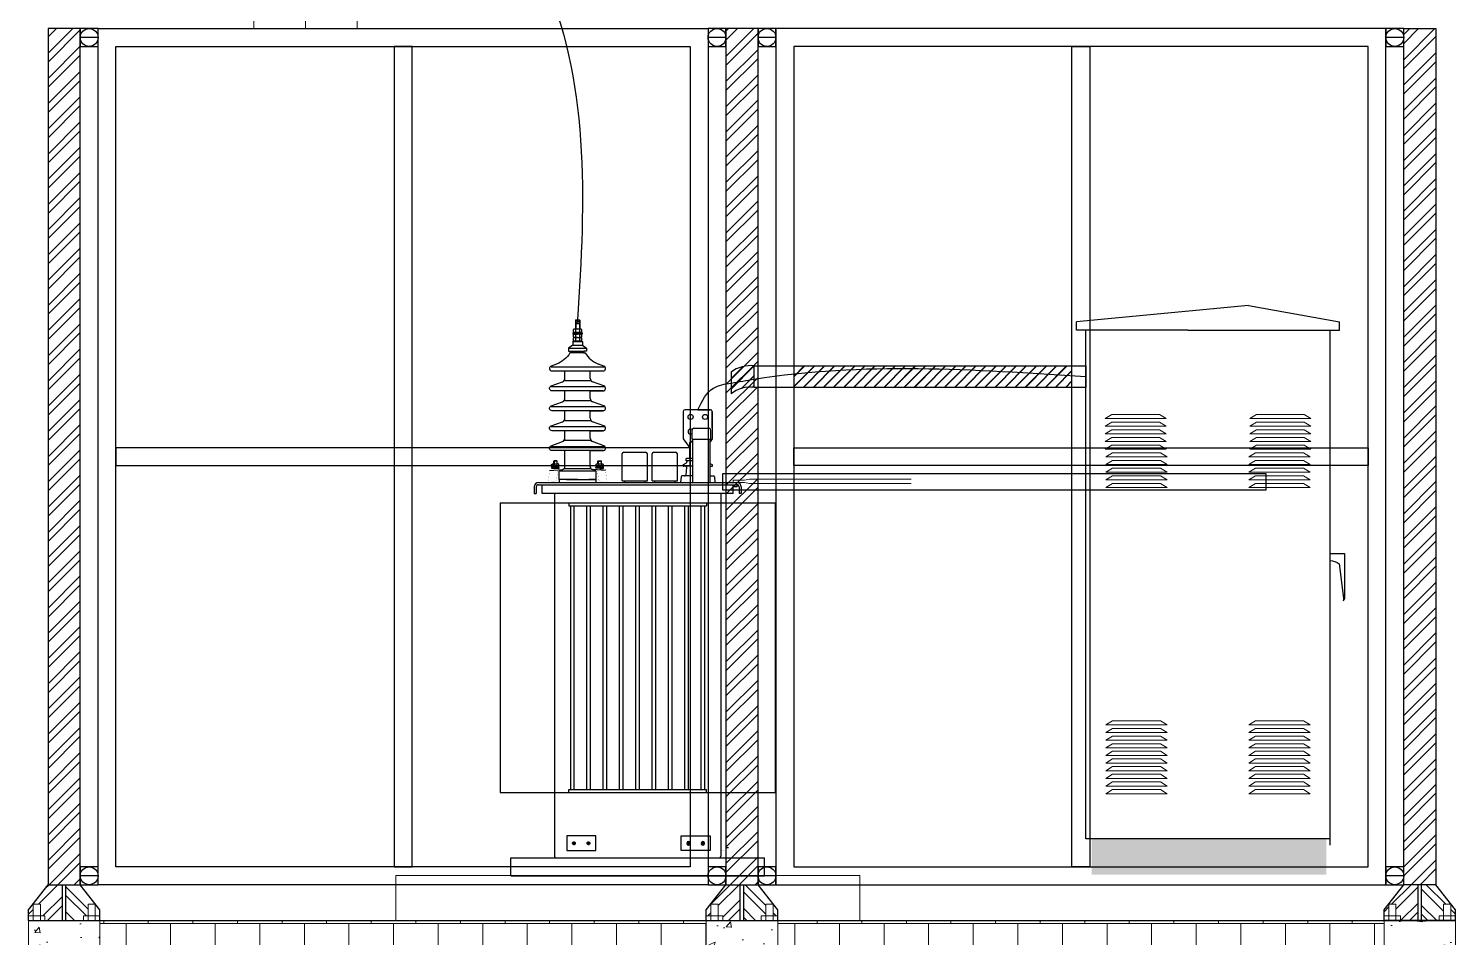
# Model space of a CAD drawing. Header units: millimetres. Extents: x 330554 to 656471, y 11007 to 130943.
# Drawn here: x 391188 to 395188, y 93253 to 95801 of the extents above; entities that cross this region are included whole.
import ezdxf

# ---------------------------------------------------------------- set-up
doc = ezdxf.new("R2010")
doc.units = ezdxf.units.MM
doc.header["$LTSCALE"] = 6
doc.linetypes.add('CENTER', pattern=[50.8, 31.75, -6.35, 6.35, -6.35])
doc.linetypes.add('DASHED', pattern=[19.05, 12.7, -6.35])
for name, color, linetype, lineweight in [('Co ban', 3, 'Continuous', 13), ('Duong day', 5, 'Continuous', 30), ('Hatch', 250, 'Continuous', 13), ('Net 0.15', 140, 'Continuous', 15), ('Net 0.25', 1, 'Continuous', 25), ('Net dam', 1, 'Continuous', 18), ('Truc', 6, 'Continuous', 9)]:
    doc.layers.add(name, color=color, linetype=linetype, lineweight=lineweight)
doc.layers.add('Thep', color=11, linetype='Continuous')
pattern_1 = [(135, (164828.003, 12763.656), (-35.355339, -35.355339), []), (135, (164803.003, 12763.656), (-35.355339, -35.355339), [])]
pattern_2 = [(45, (164828.003, 12763.656), (-35.355339, 35.355339), []), (45, (164828.003, 12788.656), (-35.355339, 35.355339), [])]

# ---------------------------------------------------------------- blocks, each defined once
blk = doc.blocks.new('bulong')
for points in [[(51, 0), (133, 0), (133, 182), (51, 182)], [(0, 0), (184, 0), (184, 51), (0, 51)]]:
    blk.add_lwpolyline(points, close=True)
blk = doc.blocks.new('A$C13674088')
at = {"color": 160}
for p, q in [((0, 2.671), (0, 0.147)), ((0.815, 2.671), (0, 2.671)), ((0.313, 2.081), (0.067, 0.147))]:
    blk.add_line(p, q, dxfattribs=at)
for centre, radius, start, end in [((0.779, 1.596), 0.669, 86.92957, 134.15452), ((0.159, 0.137), 0.159, 176.33652, 239.23461), ((0.23, 0.085), 0.174, 159.03714, 209.14615)]:
    blk.add_arc(centre, radius, start, end, dxfattribs=at)
blk = doc.blocks.new('MASS')
for p, q in [((15, 20), (25, 20)), ((20, 15), (20, 25)), ((55, 20), (65, 20)), ((60, 15), (60, 25))]:
    blk.add_line(p, q)
blk.add_lwpolyline([(0, 0), (0, 40), (80, 40), (80, 0)], close=True)
for centre in [(20, 20), (60, 20)]:
    blk.add_circle(centre, 3.75)
for centre, start, end in [((20, 20), 19.6908, 304.9592), ((60, 20), 26.9924, 306.3491)]:
    blk.add_arc(centre, 5, start, end)

msp = doc.modelspace()

# ---------------------------------------------------------------- hatches: boundary and pattern name
h = msp.add_hatch()
h.set_pattern_fill('JIS_LC_20A', color=0, style=0)
h.set_pattern_definition([(45, (194289.463, 60311.505), (-14.1421356, 14.1421356), []), (45, (194290.463, 60311.505), (-14.1421356, 14.1421356), [])])
edge = h.paths.add_edge_path()
edge.add_spline(control_points=[(394113.056, 94827.624), (393850.18, 94844.949), (393587.672, 94860.272), (393333.056, 94832.728)], knot_values=[305.33243225, 305.33243225, 305.33243225, 305.33243225, 1083.30745417, 1083.30745417, 1083.30745417, 1083.30745417], degree=3, periodic=0)
edge.add_line((393333.056, 94832.728), (393333.056, 94794.935))
edge.add_line((393333.056, 94794.935), (394113.056, 94794.935))
edge.add_line((394113.056, 94794.935), (394113.056, 94827.624))
edge = h.paths.add_edge_path()
edge.add_spline(control_points=[(393333.056, 94832.728), (393587.672, 94860.272), (393850.18, 94844.949), (394113.056, 94827.624)], knot_values=[305.33243225, 305.33243225, 305.33243225, 305.33243225, 1083.30745417, 1083.30745417, 1083.30745417, 1083.30745417], degree=3, periodic=0)
edge.add_line((394113.056, 94827.624), (394113.056, 94855.196))
edge.add_line((394113.056, 94855.196), (393333.056, 94855.196))
edge.add_line((393333.056, 94855.196), (393333.056, 94832.728))
edge = h.paths.add_edge_path()
edge.add_arc((393211.869, 94767.373), 88.471, 83.064977, 128.079167)
edge.add_line((393157.304, 94837.013), (393157.304, 94806.883))
edge.add_spline(control_points=[(393157.304, 94806.883), (393179.723, 94810.57), (393201.105, 94814.399), (393222.551, 94817.875)], knot_values=[126.08388044, 126.08388044, 126.08388044, 126.08388044, 192.25013826, 192.25013826, 192.25013826, 192.25013826], degree=3, periodic=0)
edge.add_line((393222.551, 94817.875), (393222.551, 94855.196))
edge = h.paths.add_edge_path()
edge.add_spline(control_points=[(393222.551, 94817.875), (393201.105, 94814.399), (393179.723, 94810.57), (393157.304, 94806.883)], knot_values=[126.08388044, 126.08388044, 126.08388044, 126.08388044, 192.25013826, 192.25013826, 192.25013826, 192.25013826], degree=3, periodic=0)
edge.add_line((393157.304, 94806.883), (393157.304, 94776.752))
edge.add_arc((393211.869, 94707.112), 88.471, 83.064977, 128.079167, ccw=False)
edge.add_line((393222.551, 94794.935), (393222.551, 94817.875))
at = {"layer": 'Hatch'}
msp.add_hatch(color=256, dxfattribs=at).paths.add_polyline_path([(394168.319, 93529.743), (394168.319, 93429.26), (394825.805, 93429.26), (394825.805, 93529.743)])
h = msp.add_hatch(dxfattribs=at)
h.set_pattern_fill('AR-CONC', color=256, scale=25, style=0)
h.set_pattern_definition([(50, (184336.2, 19229.14), (179.31505, -15.68803), [18.75, -206.25]), (355, (184336.2, 19229.14), (-34.68783, 188.04803), [15, -165]), (100.4514, (184351.15, 19227.83), (144.62735, 172.35989), [15.93505, -175.28553]), (46.1842, (184336.2, 19279.14), (266.81026, -41.37975), [28.125, -309.375]), (96.6356, (184358.44, 19275.7), (233.66568, 243.52947), [23.90257, -262.92825]), (351.1842, (184336.2, 19279.14), (233.6655, 243.52965), [22.5, -247.5]), (21, (184361.2, 19266.64), (149.22676, -100.65472), [18.75, -206.25]), (326, (184361.2, 19266.64), (60.82883, 181.28751), [15, -165]), (71.4514, (184373.64, 19258.25), (210.05566, 80.63262), [15.93505, -175.28553]), (37.5, (184336.206, 19229.136), (3.039964, 83.223463), [0, -163, 0, -167.5, 0, -165.625]), (7.5, (184336.21, 19229.14), (65.767384, 98.602928), [0, -95.5, 0, -159.25, 0, -63.125]), (327.5, (184280.456, 19229.136), (133.45561, -5.638718), [0, -62.5, 0, -195, 0, -258.75]), (317.5, (184255.46, 19229.14), (145.79654, 25.026246), [0, -81.25, 0, -129.5, 0, -183.75])])
h.paths.add_polyline_path([(395188.056, 93300.344), (394988.056, 93300.344), (394988.056, 93000.344), (395188.056, 93000.344)])
h.paths.add_polyline_path([(393288.056, 93300.344), (393088.056, 93300.344), (393088.056, 93000.344), (393288.056, 93000.344)])
h.paths.add_polyline_path([(391388.056, 93300.344), (391188.056, 93300.344), (391188.056, 93000.344), (391388.056, 93000.344)])
h = msp.add_hatch(dxfattribs=at)
h.set_pattern_fill('BRICK', color=42, scale=250, style=0)
h.set_pattern_definition([(0, (184336.206, 19229.136), (0, 62.5), []), (90, (184336.2, 19229.14), (-125, 8e-15), [62.5, -62.5]), (90, (184398.7, 19229.14), (-125, 8e-15), [-62.5, 62.5])])
h.paths.add_polyline_path([(393088.056, 93000.344), (393088.056, 93300.344), (391388.056, 93300.344), (391388.056, 93000.344)])
h.paths.add_polyline_path([(394988.056, 93000.344), (394988.056, 93300.344), (393288.056, 93300.344), (393288.056, 93000.344)])
at = {"layer": 'Thep'}
h = msp.add_hatch(dxfattribs=at)
h.set_pattern_fill('STEEL', color=256, scale=400, style=0)
h.set_pattern_definition(pattern_2)
h.paths.add_polyline_path([(391333.056, 95800.745), (391243.056, 95800.745), (391243.056, 93400.745), (391333.056, 93400.745), (391333.056, 93450.745)])
h = msp.add_hatch(dxfattribs=at)
h.set_pattern_fill('STEEL', color=256, scale=400, style=0)
h.set_pattern_definition(pattern_2)
h.paths.add_polyline_path([(393233.056, 95800.745), (393143.056, 95800.745), (393143.056, 95750.745), (393143.056, 93400.745), (393233.056, 93400.745), (393233.056, 93450.745)])
h = msp.add_hatch(dxfattribs=at)
h.set_pattern_fill('STEEL', color=256, scale=400, style=0)
h.set_pattern_definition(pattern_2)
h.paths.add_polyline_path([(395133.056, 95800.745), (395043.056, 95800.745), (395043.056, 95750.745), (395043.056, 93400.745), (395133.056, 93400.745)])
h = msp.add_hatch(dxfattribs=at)
h.set_pattern_fill('STEEL', color=256, scale=400, style=0)
h.set_pattern_definition(pattern_2)
h.paths.add_polyline_path([(391283.056, 93400.745), (391243.056, 93400.745), (391188.056, 93330.71), (391188.056, 93313.09), (391200.78, 93313.09), (391200.78, 93345.891), (391221.394, 93345.891), (391221.394, 93313.09), (391234.118, 93313.09), (391234.118, 93300.344), (391283.056, 93300.344)])
h = msp.add_hatch(dxfattribs=at)
h.set_pattern_fill('STEEL', color=256, scale=400, angle=90, style=0)
h.set_pattern_definition(pattern_1)
h.paths.add_polyline_path([(391354.719, 93345.891), (391375.333, 93345.891), (391375.333, 93313.09), (391388.056, 93313.09), (391388.056, 93330.71), (391333.056, 93400.745), (391293.056, 93400.745), (391293.056, 93300.344), (391341.995, 93300.344), (391341.995, 93313.09), (391354.719, 93313.09)])
h = msp.add_hatch(dxfattribs=at)
h.set_pattern_fill('STEEL', color=256, scale=400, style=0)
h.set_pattern_definition(pattern_2)
h.paths.add_polyline_path([(393183.056, 93400.745), (393143.056, 93400.745), (393088.056, 93330.71), (393088.056, 93313.09), (393100.78, 93313.09), (393100.78, 93345.891), (393121.394, 93345.891), (393121.394, 93313.09), (393134.118, 93313.09), (393134.118, 93300.344), (393183.056, 93300.344)])
h = msp.add_hatch(dxfattribs=at)
h.set_pattern_fill('STEEL', color=256, scale=400, angle=90, style=0)
h.set_pattern_definition(pattern_1)
h.paths.add_polyline_path([(393254.719, 93345.891), (393275.333, 93345.891), (393275.333, 93313.09), (393288.056, 93313.09), (393288.056, 93330.71), (393233.056, 93400.745), (393193.056, 93400.745), (393193.056, 93300.344), (393241.995, 93300.344), (393241.995, 93313.09), (393254.719, 93313.09)])
h = msp.add_hatch(dxfattribs=at)
h.set_pattern_fill('STEEL', color=256, scale=400, style=0)
h.set_pattern_definition(pattern_2)
h.paths.add_polyline_path([(395083.056, 93400.745), (395043.056, 93400.745), (394988.056, 93330.71), (394988.056, 93313.09), (395000.78, 93313.09), (395000.78, 93345.891), (395021.394, 93345.891), (395021.394, 93313.09), (395034.118, 93313.09), (395034.118, 93300.344), (395083.056, 93300.344)])
h = msp.add_hatch(dxfattribs=at)
h.set_pattern_fill('STEEL', color=256, scale=400, angle=90, style=0)
h.set_pattern_definition(pattern_1)
h.paths.add_polyline_path([(395154.719, 93345.891), (395175.333, 93345.891), (395175.333, 93313.09), (395188.056, 93313.09), (395188.056, 93330.71), (395133.056, 93400.745), (395093.056, 93400.745), (395093.056, 93300.344), (395141.995, 93300.344), (395141.995, 93313.09), (395154.719, 93313.09)])

# ---------------------------------------------------------------- linework, layer by layer
at = {"color": 150}
for p, q in [((392721.97, 94983.976), (392720.955, 94982.961)), ((392720.955, 94982.961), (392720.955, 94958.595)), ((392720.955, 94973.824), (392733.138, 94973.824)), ((392721.97, 94983.976), (392732.122, 94983.976)), ((392721.97, 94983.976), (392721.97, 94958.595)), ((392732.122, 94983.976), (392733.138, 94982.961)), ((392732.122, 94983.976), (392732.122, 94958.595)), ((392733.138, 94982.961), (392733.138, 94958.595)), ((392727.134, 94922.047), (392713.429, 94922.047)), ((392721.463, 94957.423), (392721.463, 94949.615)), ((392721.551, 94943.209), (392721.551, 94935.402)), ((392721.551, 94933.057), (392721.551, 94925.249)), ((392732.63, 94957.423), (392732.63, 94949.615)), ((392732.718, 94943.209), (392732.718, 94935.402)), ((392732.718, 94933.057), (392732.718, 94925.249)), ((392740.84, 94922.047), (392733.226, 94922.047)), ((392701.754, 94904.788), (392752.515, 94904.788)), ((392743.378, 94891.843), (392705.814, 94891.843)), ((392713.429, 94912.909), (392740.84, 94912.909)), ((392743.378, 94891.843), (392748.454, 94891.843)), ((392653.13, 94852.802), (392803.879, 94852.802)), ((392762.668, 94840.82), (392798.709, 94840.82)), ((392801.139, 94854.605), (392785.96, 94860.13)), ((392689.765, 94814.055), (392764.504, 94814.055)), ((392762.668, 94819.878), (392762.668, 94839.805)), ((392801.139, 94798.767), (392769.348, 94810.338)), ((392653.13, 94796.964), (392803.879, 94796.964)), ((392762.668, 94784.982), (392798.709, 94784.982)), ((392762.668, 94764.04), (392762.668, 94783.967)), ((392653.13, 94741.126), (392803.879, 94741.126)), ((392689.765, 94758.217), (392764.504, 94758.217)), ((392762.668, 94729.144), (392798.709, 94729.144)), ((392762.668, 94708.202), (392762.668, 94728.129)), ((392801.139, 94742.929), (392769.348, 94754.5)), ((393023.583, 94727.12), (393023.583, 94650.977)), ((393099.726, 94732.196), (393028.659, 94732.196)), ((393064.193, 94732.196), (393099.726, 94732.196)), ((393104.802, 94680.419), (393104.802, 94727.12)), ((393104.802, 94727.12), (393104.802, 94650.977)), ((392653.13, 94685.288), (392803.879, 94685.288)), ((392689.765, 94702.379), (392764.504, 94702.379)), ((392801.139, 94687.091), (392769.348, 94698.662)), ((393053.025, 94680.419), (393095.665, 94680.419)), ((392689.765, 94646.541), (392764.504, 94646.541)), ((392762.668, 94673.306), (392798.709, 94673.306)), ((392762.668, 94652.364), (392762.668, 94673.306)), ((392801.139, 94631.253), (392769.348, 94642.824)), ((393023.583, 94650.977), (393041.857, 94625.596)), ((393049.979, 94641.658), (393041.857, 94641.658)), ((393041.857, 94597.17), (393041.857, 94641.658)), ((393047.949, 94649.962), (393047.949, 94675.343)), ((393047.949, 94649.962), (393100.741, 94649.962)), ((393049.979, 94528.134), (393049.979, 94649.962)), ((393104.802, 94650.977), (393098.711, 94642.517)), ((393098.711, 94528.134), (393098.711, 94649.962)), ((393100.741, 94649.962), (393100.741, 94675.343)), ((392653.13, 94629.45), (392803.879, 94629.45)), ((392762.668, 94617.469), (392798.709, 94617.469)), ((392762.668, 94572.221), (392762.668, 94616.453)), ((392851.809, 94532.48), (392851.809, 94608.086)), ((392856.885, 94613.162), (392917.723, 94613.162)), ((392922.8, 94532.48), (392922.8, 94608.086)), ((392935.867, 94532.48), (392935.867, 94608.086)), ((392940.943, 94613.162), (393001.782, 94613.162)), ((393006.858, 94532.48), (393006.858, 94608.086)), ((392648.568, 94562.253), (392684.767, 94564.54)), ((392659.951, 94578.583), (392660.316, 94572.817)), ((392660.129, 94588.033), (392661.144, 94589.048)), ((392670.281, 94588.033), (392660.129, 94588.033)), ((392660.129, 94579.769), (392660.129, 94588.033)), ((392661.144, 94589.048), (392661.144, 94579.833)), ((392669.266, 94589.048), (392661.144, 94589.048)), ((392668.007, 94570.094), (392666.612, 94572.04)), ((392670.396, 94570.245), (392669.002, 94572.191)), ((392669.07, 94579.159), (392669.435, 94573.393)), ((392669.266, 94589.048), (392669.266, 94580.346)), ((392669.266, 94589.048), (392670.281, 94588.033)), ((392670.281, 94580.41), (392670.281, 94588.033)), ((392676.197, 94560.993), (392778.072, 94560.993)), ((392689.923, 94567.277), (392764.346, 94567.277)), ((392805.701, 94562.253), (392769.502, 94564.54)), ((392779.113, 94568.946), (392784.596, 94568.946)), ((392783.872, 94570.245), (392785.267, 94572.191)), ((392785.003, 94589.048), (392783.988, 94588.033)), ((392783.988, 94580.41), (392783.988, 94588.033)), ((392783.988, 94588.033), (392794.14, 94588.033)), ((392785.198, 94579.159), (392784.834, 94573.393)), ((392785.003, 94589.048), (392793.125, 94589.048)), ((392785.003, 94589.048), (392785.003, 94580.346)), ((392786.262, 94570.094), (392787.657, 94572.04)), ((392794.14, 94588.033), (392793.125, 94589.048)), ((392793.125, 94589.048), (392793.125, 94579.833)), ((392794.317, 94578.583), (392793.953, 94572.817)), ((392794.14, 94579.769), (392794.14, 94588.033)), ((392795.56, 94569.86), (392795.103, 94569.403)), ((392795.103, 94569.403), (392795.103, 94567.576)), ((392795.103, 94567.576), (392795.56, 94567.119)), ((392798.758, 94569.86), (392795.56, 94569.86)), ((392795.56, 94567.119), (392798.758, 94567.119)), ((392798.758, 94570.774), (392798.758, 94569.86)), ((392799.216, 94569.86), (392798.758, 94569.86)), ((392799.216, 94567.119), (392798.758, 94567.119)), ((393031.84, 94582.777), (393023.233, 94577.352)), ((393030.716, 94573.819), (393024.598, 94573.819)), ((393032.596, 94571.023), (393030.182, 94548.937)), ((393049.979, 94573.819), (393030.716, 94573.819)), ((393031.705, 94589.048), (393031.705, 94595.139)), ((393049.979, 94595.139), (393031.705, 94595.139)), ((393049.979, 94589.048), (393031.705, 94589.048)), ((393033.735, 94589.048), (393033.735, 94586.212)), ((393049.979, 94589.048), (393033.735, 94589.048)), ((393098.711, 94581.412), (393105.153, 94577.352)), ((393098.711, 94573.819), (393103.787, 94573.819)), ((392695.662, 94536.256), (392675.357, 94536.256)), ((392695.662, 94536.256), (392675.357, 94536.256)), ((392695.662, 94536.256), (392758.607, 94536.256)), ((392758.607, 94536.256), (392778.911, 94536.256)), ((392758.607, 94536.256), (392778.911, 94536.256)), ((392778.911, 94536.256), (392758.607, 94536.256)), ((392851.809, 94532.48), (392922.8, 94532.48)), ((392858.565, 94532.48), (392858.565, 94528.134)), ((392916.044, 94532.48), (392916.044, 94528.134)), ((392935.867, 94532.48), (393006.858, 94532.48)), ((392942.623, 94532.48), (392942.623, 94528.134)), ((393000.102, 94532.48), (393000.102, 94528.134)), ((393015.969, 94528.134), (393112.416, 94528.134)), ((393017.492, 94544.377), (393016.103, 94528.134)), ((393026.421, 94546.408), (393019.522, 94546.408)), ((393049.979, 94546.408), (393026.421, 94546.408)), ((393049.979, 94528.134), (393098.711, 94528.134)), ((393098.711, 94546.408), (393101.964, 94546.408)), ((393101.964, 94546.408), (393108.863, 94546.408)), ((393110.893, 94544.377), (393112.282, 94528.134)), ((392707.845, 93667.214), (392707.845, 94463.159)), ((392717.997, 93667.214), (392717.997, 94463.159)), ((392753.531, 93667.214), (392753.531, 94463.159)), ((392763.683, 93667.214), (392763.683, 94463.159)), ((392799.216, 93667.214), (392799.216, 94463.159)), ((392809.368, 94283.462), (392809.368, 94463.159)), ((392844.902, 94283.462), (392844.902, 94463.159)), ((392855.054, 94283.462), (392855.054, 94463.159)), ((392890.587, 94283.462), (392890.587, 94463.159)), ((392900.74, 94283.462), (392900.74, 94463.159)), ((392936.273, 94283.462), (392936.273, 94463.159)), ((392946.425, 94283.462), (392946.425, 94463.159)), ((392981.958, 94283.462), (392981.958, 94463.159)), ((392992.111, 93667.214), (392992.111, 94463.159)), ((393027.644, 93667.214), (393027.644, 94463.159)), ((393037.796, 93667.214), (393037.796, 94463.159)), ((393073.33, 93667.214), (393073.33, 94463.159)), ((393083.482, 93667.214), (393083.482, 94463.159)), ((392809.368, 93667.214), (392809.368, 94283.462)), ((392844.902, 93667.214), (392844.902, 94283.462)), ((392855.054, 93667.214), (392855.054, 94283.462)), ((392890.587, 93667.214), (392890.587, 94283.462)), ((392900.74, 93667.214), (392900.74, 94283.462)), ((392936.273, 93667.214), (392936.273, 94283.462)), ((392946.425, 93667.214), (392946.425, 94283.462)), ((392981.958, 93667.214), (392981.958, 94283.462)), ((393149.934, 93535.926), (393141.627, 93535.926)), ((393149.934, 93504.084), (393141.627, 93504.084))]:
    msp.add_line(p, q, dxfattribs=at)
at = {"color": 0}
msp.add_line((393157.304, 94837.013), (393157.304, 94776.752), dxfattribs=at)
at = {"color": 7}
for p, q in [((392617.489, 94528.134), (393173.838, 94528.134)), ((392617.489, 94522.042), (393174.853, 94522.042)), ((392627.641, 94497.677), (392627.641, 94522.042)), ((393163.686, 94497.677), (393163.686, 94522.042)), ((393174.853, 94522.042), (393174.853, 94516.966)), ((393174.853, 94522.042), (393174.853, 94516.966)), ((393174.853, 94522.042), (393174.853, 94516.966)), ((393174.853, 94522.042), (393174.853, 94516.966)), ((393174.853, 94522.042), (393174.853, 94516.966)), ((393174.853, 94522.042), (393174.853, 94516.966)), ((393174.853, 94522.042), (393174.853, 94516.966)), ((392605.306, 94515.951), (392605.306, 94497.677)), ((392605.306, 94497.677), (392611.398, 94497.677)), ((392611.398, 94515.951), (392611.398, 94497.677)), ((393163.686, 94497.677), (392627.641, 94497.677)), ((392662.159, 94497.677), (392662.159, 93480.411)), ((393129.168, 94497.677), (393129.168, 93480.411)), ((393163.686, 94516.966), (393174.853, 94516.966)), ((393179.929, 94515.951), (393179.929, 94497.677)), ((393186.021, 94497.677), (393179.929, 94497.677)), ((393186.021, 94515.951), (393186.021, 94497.677)), ((392509.874, 94471.281), (392509.874, 93659.092)), ((392509.874, 94471.281), (393281.453, 94471.281)), ((392702.769, 94471.281), (393088.558, 94471.281)), ((393281.453, 94471.281), (393281.453, 93659.092)), ((392509.874, 93659.092), (393281.453, 93659.092)), ((392702.769, 93659.092), (393088.558, 93659.092)), ((394836.88, 93529.743), (394151.701, 93529.743)), ((392540.331, 93476.35), (393250.996, 93476.35)), ((392666.22, 93476.35), (393125.107, 93476.35)), ((392540.331, 93425.588), (393250.996, 93425.588)), ((392577.5, 93425.588), (393213.827, 93425.588)), ((393155.097, 93425.588), (393230.196, 93425.592))]:
    msp.add_line(p, q, dxfattribs=at)
at = {"color": 180}
for p, q in [((392702.769, 94471.281), (392702.769, 94463.159)), ((392702.769, 94463.159), (393088.558, 94463.159)), ((393088.558, 94471.281), (393088.558, 94463.159)), ((392702.769, 93659.092), (392702.769, 93667.214)), ((392702.769, 93667.214), (393088.558, 93667.214)), ((393088.558, 93659.092), (393088.558, 93667.214))]:
    msp.add_line(p, q, dxfattribs=at)
at = {"color": 150, "lineweight": 5}
for p, q in [((394226.998, 93860.444), (394208.299, 93848.95)), ((394208.299, 93848.95), (394293.884, 93848.95)), ((394226.998, 93860.444), (394293.884, 93860.444)), ((394360.769, 93860.444), (394293.884, 93860.444)), ((394379.468, 93848.95), (394293.884, 93848.95)), ((394360.769, 93860.444), (394379.468, 93848.95)), ((394627.853, 93860.444), (394609.154, 93848.95)), ((394609.154, 93848.95), (394694.738, 93848.95)), ((394627.853, 93860.444), (394694.738, 93860.444)), ((394761.623, 93860.444), (394694.738, 93860.444)), ((394780.322, 93848.95), (394694.738, 93848.95)), ((394761.623, 93860.444), (394780.322, 93848.95)), ((394226.998, 93838.981), (394208.299, 93827.487)), ((394208.299, 93827.487), (394293.884, 93827.487)), ((394226.998, 93817.519), (394208.299, 93806.025)), ((394208.299, 93806.025), (394293.884, 93806.025)), ((394226.998, 93838.981), (394293.884, 93838.981)), ((394226.998, 93817.519), (394293.884, 93817.519)), ((394360.769, 93838.981), (394293.884, 93838.981)), ((394379.468, 93827.487), (394293.884, 93827.487)), ((394360.769, 93817.519), (394293.884, 93817.519)), ((394379.468, 93806.025), (394293.884, 93806.025)), ((394360.769, 93838.981), (394379.468, 93827.487)), ((394360.769, 93817.519), (394379.468, 93806.025)), ((394627.853, 93838.981), (394609.154, 93827.487)), ((394609.154, 93827.487), (394694.738, 93827.487)), ((394627.853, 93817.519), (394609.154, 93806.025)), ((394609.154, 93806.025), (394694.738, 93806.025)), ((394627.853, 93838.981), (394694.738, 93838.981)), ((394627.853, 93817.519), (394694.738, 93817.519)), ((394761.623, 93838.981), (394694.738, 93838.981)), ((394780.322, 93827.487), (394694.738, 93827.487)), ((394761.623, 93817.519), (394694.738, 93817.519)), ((394780.322, 93806.025), (394694.738, 93806.025)), ((394761.623, 93838.981), (394780.322, 93827.487)), ((394761.623, 93817.519), (394780.322, 93806.025)), ((394226.998, 93796.056), (394208.299, 93784.562)), ((394208.299, 93784.562), (394293.884, 93784.562)), ((394226.998, 93774.594), (394208.299, 93763.1)), ((394208.299, 93763.1), (394293.884, 93763.1)), ((394226.998, 93796.056), (394293.884, 93796.056)), ((394226.998, 93774.594), (394293.884, 93774.594)), ((394360.769, 93796.056), (394293.884, 93796.056)), ((394379.468, 93784.562), (394293.884, 93784.562)), ((394360.769, 93774.594), (394293.884, 93774.594)), ((394379.468, 93763.1), (394293.884, 93763.1)), ((394360.769, 93796.056), (394379.468, 93784.562)), ((394360.769, 93774.594), (394379.468, 93763.1)), ((394627.853, 93796.056), (394609.154, 93784.562)), ((394609.154, 93784.562), (394694.738, 93784.562)), ((394627.853, 93774.594), (394609.154, 93763.1)), ((394609.154, 93763.1), (394694.738, 93763.1)), ((394627.853, 93796.056), (394694.738, 93796.056)), ((394627.853, 93774.594), (394694.738, 93774.594)), ((394761.623, 93796.056), (394694.738, 93796.056)), ((394780.322, 93784.562), (394694.738, 93784.562)), ((394761.623, 93774.594), (394694.738, 93774.594)), ((394780.322, 93763.1), (394694.738, 93763.1)), ((394761.623, 93796.056), (394780.322, 93784.562)), ((394761.623, 93774.594), (394780.322, 93763.1)), ((394226.998, 93753.131), (394208.299, 93741.637)), ((394208.299, 93741.637), (394293.884, 93741.637)), ((394226.998, 93731.669), (394208.299, 93720.175)), ((394208.299, 93720.175), (394293.884, 93720.175)), ((394226.998, 93753.131), (394293.884, 93753.131)), ((394226.998, 93731.669), (394293.884, 93731.669)), ((394360.769, 93753.131), (394293.884, 93753.131)), ((394379.468, 93741.637), (394293.884, 93741.637)), ((394360.769, 93731.669), (394293.884, 93731.669)), ((394379.468, 93720.175), (394293.884, 93720.175)), ((394360.769, 93753.131), (394379.468, 93741.637)), ((394360.769, 93731.669), (394379.468, 93720.175)), ((394627.853, 93753.131), (394609.154, 93741.637)), ((394609.154, 93741.637), (394694.738, 93741.637)), ((394627.853, 93731.669), (394609.154, 93720.175)), ((394609.154, 93720.175), (394694.738, 93720.175)), ((394627.853, 93753.131), (394694.738, 93753.131)), ((394627.853, 93731.669), (394694.738, 93731.669)), ((394761.623, 93753.131), (394694.738, 93753.131)), ((394780.322, 93741.637), (394694.738, 93741.637)), ((394761.623, 93731.669), (394694.738, 93731.669)), ((394780.322, 93720.175), (394694.738, 93720.175)), ((394761.623, 93753.131), (394780.322, 93741.637)), ((394761.623, 93731.669), (394780.322, 93720.175)), ((394226.998, 93710.206), (394208.299, 93698.712)), ((394208.299, 93698.712), (394293.884, 93698.712)), ((394226.998, 93688.744), (394208.299, 93677.25)), ((394226.998, 93710.206), (394293.884, 93710.206)), ((394226.998, 93688.744), (394293.884, 93688.744)), ((394360.769, 93710.206), (394293.884, 93710.206)), ((394379.468, 93698.712), (394293.884, 93698.712)), ((394360.769, 93688.744), (394293.884, 93688.744)), ((394360.769, 93710.206), (394379.468, 93698.712)), ((394360.769, 93688.744), (394379.468, 93677.25)), ((394627.853, 93710.206), (394609.154, 93698.712)), ((394609.154, 93698.712), (394694.738, 93698.712)), ((394627.853, 93688.744), (394609.154, 93677.25)), ((394627.853, 93710.206), (394694.738, 93710.206)), ((394627.853, 93688.744), (394694.738, 93688.744)), ((394761.623, 93710.206), (394694.738, 93710.206)), ((394780.322, 93698.712), (394694.738, 93698.712)), ((394761.623, 93688.744), (394694.738, 93688.744)), ((394761.623, 93710.206), (394780.322, 93698.712)), ((394761.623, 93688.744), (394780.322, 93677.25)), ((394208.299, 93677.25), (394293.884, 93677.25)), ((394226.998, 93667.281), (394208.299, 93655.787)), ((394208.299, 93655.787), (394293.884, 93655.787)), ((394226.998, 93667.281), (394293.884, 93667.281)), ((394379.468, 93677.25), (394293.884, 93677.25)), ((394360.769, 93667.281), (394293.884, 93667.281)), ((394379.468, 93655.787), (394293.884, 93655.787)), ((394360.769, 93667.281), (394379.468, 93655.787)), ((394609.154, 93677.25), (394694.738, 93677.25)), ((394627.853, 93667.281), (394609.154, 93655.787)), ((394609.154, 93655.787), (394694.738, 93655.787)), ((394627.853, 93667.281), (394694.738, 93667.281)), ((394780.322, 93677.25), (394694.738, 93677.25)), ((394761.623, 93667.281), (394694.738, 93667.281)), ((394780.322, 93655.787), (394694.738, 93655.787)), ((394761.623, 93667.281), (394780.322, 93655.787))]:
    msp.add_line(p, q, dxfattribs=at)
at = {"color": 150, "linetype": 'DASHED', "ltscale": 40}
for p, q in [((392716.982, 93522.036), (392716.982, 93511.883)), ((392757.591, 93522.036), (392757.591, 93511.883)), ((392711.906, 93516.959), (392722.058, 93516.959)), ((392752.515, 93516.959), (392762.668, 93516.959))]:
    msp.add_line(p, q, dxfattribs=at)
at = {"color": 7, "linetype": 'CENTER', "ltscale": 3}
for p, q in [((392540.331, 93425.588), (392540.331, 93476.35)), ((393250.996, 93425.588), (393250.996, 93476.35))]:
    msp.add_line(p, q, dxfattribs=at)
for p, q in [((392572.33, 93425.588), (393218.997, 93425.588)), ((392944.62, 93425.742), (392989.012, 93425.688))]:
    msp.add_line(p, q)
at = {"color": 150}
for points in [[(392713.429, 94922.047), (392713.429, 94912.909), (392701.754, 94904.788), (392701.754, 94896.666), (392745.409, 94896.666)], [(392727.134, 94948.443), (392714.444, 94948.443), (392714.444, 94946.412), (392727.134, 94946.412)], [(392732.211, 94944.382), (392714.444, 94944.382), (392714.444, 94946.412), (392732.211, 94946.412)], [(392732.211, 94922.047), (392714.444, 94922.047), (392714.444, 94924.077), (392727.134, 94924.077)], [(392732.122, 94948.443), (392717.909, 94948.443), (392715.879, 94949.615), (392715.879, 94957.423), (392717.909, 94958.595), (392732.122, 94958.595)], [(392727.134, 94934.229), (392717.997, 94934.229), (392715.967, 94935.402), (392715.967, 94943.209), (392717.997, 94944.382), (392727.134, 94944.382)], [(392732.211, 94924.077), (392717.997, 94924.077), (392715.967, 94925.249), (392715.967, 94933.057), (392717.997, 94934.229), (392732.211, 94934.229)], [(392732.122, 94958.595), (392736.183, 94958.595), (392738.214, 94957.423), (392738.214, 94949.615), (392736.183, 94948.443), (392732.122, 94948.443)], [(392732.211, 94946.412), (392739.825, 94946.412), (392739.825, 94944.382), (392732.211, 94944.382)], [(392732.211, 94934.229), (392736.272, 94934.229), (392738.302, 94933.057), (392738.302, 94925.249), (392736.272, 94924.077), (392732.211, 94924.077)], [(392733.226, 94924.077), (392739.825, 94924.077), (392739.825, 94922.047), (392732.211, 94922.047)], [(392733.226, 94946.412), (392739.825, 94946.412), (392739.825, 94948.443), (392733.226, 94948.443)], [(392733.226, 94944.382), (392736.272, 94944.382), (392738.302, 94943.209), (392738.302, 94935.402), (392736.272, 94934.229), (392733.226, 94934.229)], [(392740.84, 94922.047), (392740.84, 94912.909), (392752.515, 94904.788), (392752.515, 94896.666), (392745.409, 94896.666)], [(392710.891, 94891.843), (392708.86, 94893.62), (392708.86, 94896.666)], [(392743.378, 94891.843), (392745.409, 94893.62), (392745.409, 94896.666)], [(392664.949, 94571.935), (392656.843, 94571.423), (392654.743, 94572.465), (392654.379, 94578.231), (392656.331, 94579.529), (392664.437, 94580.041)], [(392665.205, 94567.882), (392654.566, 94567.21), (392654.438, 94569.236), (392665.077, 94569.909)], [(392665.077, 94569.909), (392655.451, 94569.309), (392655.323, 94571.335), (392664.949, 94571.935)], [(392664.949, 94571.935), (392673.055, 94572.447), (392675.007, 94573.745), (392674.643, 94579.511), (392672.543, 94580.553), (392664.437, 94580.041)], [(392665.077, 94569.909), (392674.703, 94570.511), (392674.575, 94572.537), (392664.949, 94571.935)], [(392665.205, 94567.882), (392675.844, 94568.554), (392675.716, 94570.581), (392665.077, 94569.909)], [(392789.064, 94567.882), (392778.425, 94568.554), (392778.553, 94570.581), (392789.192, 94569.909)], [(392789.32, 94571.935), (392781.214, 94572.447), (392779.262, 94573.745), (392779.626, 94579.511), (392781.726, 94580.553), (392789.832, 94580.041)], [(392789.192, 94569.909), (392779.566, 94570.511), (392779.694, 94572.537), (392789.32, 94571.935)], [(392789.064, 94567.882), (392799.703, 94567.21), (392799.831, 94569.236), (392789.192, 94569.909)], [(392789.192, 94569.909), (392798.818, 94569.309), (392798.946, 94571.335), (392789.32, 94571.935)], [(392789.32, 94571.935), (392797.426, 94571.423), (392799.526, 94572.465), (392799.89, 94578.231), (392797.938, 94579.529), (392789.832, 94580.041)], [(392727.134, 94536.256), (392675.357, 94536.256), (392675.357, 94528.134), (392778.911, 94528.134)], [(392758.607, 94528.134), (392778.911, 94528.134), (392778.911, 94536.256), (392758.607, 94536.256)]]:
    msp.add_lwpolyline(points, dxfattribs=at)
for points in [[(392705.814, 94891.843, -0.17827648), (392668.308, 94860.13), (392653.13, 94854.605, 0.83909963), (392655.56, 94840.82), (392798.709, 94840.82)], [(392798.709, 94784.982), (392655.56, 94784.982, -0.83909963), (392653.13, 94798.767), (392684.921, 94810.338, 0.31529879), (392691.601, 94819.878), (392691.601, 94840.82)], [(392798.709, 94729.144), (392655.56, 94729.144, -0.83909963), (392653.13, 94742.929), (392684.921, 94754.5, 0.31529879), (392691.601, 94764.04), (392691.601, 94784.982)], [(392798.709, 94673.306), (392655.56, 94673.306, -0.83909963), (392653.13, 94687.091), (392684.921, 94698.662, 0.31529879), (392691.601, 94708.202), (392691.601, 94729.144)], [(392798.709, 94617.469), (392655.56, 94617.469, -0.83909963), (392653.13, 94631.253), (392684.921, 94642.824, 0.31529879), (392691.601, 94652.364), (392691.601, 94673.306)], [(392675.357, 94536.256), (392675.357, 94558.52), (392675.357, 94558.52, -0.33945426), (392678.367, 94562.443), (392685.581, 94564.376, 0.33945426), (392691.601, 94572.221), (392691.601, 94617.469)], [(392778.911, 94536.256), (392778.911, 94558.52, 0.33945426), (392775.902, 94562.443), (392768.687, 94564.376)]]:
    msp.add_lwpolyline(points, format="xyb", dxfattribs=at)
at = {"color": 0}
msp.add_lwpolyline([(393222.551, 94855.196), (394151.721, 94855.196), (394151.721, 94794.935), (393222.551, 94794.935)], close=True, dxfattribs=at)
at = {"color": 150, "const_width": 0.305}
for points in [[(392649.06, 94566.862), (392645.226, 94530.936, 0.52444146), (392648.389, 94528.211), (392667.42, 94533.17, 0.31055195), (392668.173, 94534.039), (392670.864, 94558.089, -0.29147342), (392671.549, 94558.938), (392684.143, 94563.18, 0.38887873), (392684.805, 94564.381), (392683.675, 94569.049)], [(392805.209, 94566.862), (392809.043, 94530.936, -0.52444146), (392805.879, 94528.211), (392786.849, 94533.17, -0.31055195), (392786.096, 94534.039), (392783.405, 94558.089, 0.29147342), (392782.72, 94558.938), (392770.126, 94563.18, -0.38887873), (392769.464, 94564.381), (392770.594, 94569.049)]]:
    msp.add_lwpolyline(points, format="xyb", close=True, dxfattribs=at)
at = {"color": 150, "linetype": 'DASHED', "ltscale": 40}
msp.add_lwpolyline([(392696.677, 93537.264), (392696.677, 93496.655), (392777.896, 93496.655), (392777.896, 93537.264)], close=True, dxfattribs=at)
at = {"color": 150, "const_width": 0.208}
for points in [[(393129.168, 93520.005), (393129.168, 93542.502), (393132.629, 93542.502), (393132.629, 93520.005)], [(393129.168, 93520.005), (393129.168, 93497.508), (393132.629, 93497.508), (393132.629, 93520.005)], [(393136.782, 93520.005), (393136.782, 93542.502), (393138.858, 93542.502), (393138.858, 93520.005)], [(393136.782, 93520.005), (393136.782, 93497.508), (393138.858, 93497.508), (393138.858, 93520.005)], [(393141.627, 93535.234), (393138.858, 93535.234)], [(393141.627, 93520.005), (393141.627, 93536.618), (393149.934, 93536.618), (393149.934, 93520.005)], [(393141.627, 93520.005), (393141.627, 93503.392), (393149.934, 93503.392), (393149.934, 93520.005)], [(393149.934, 93535.234), (393172.084, 93535.234), (393172.084, 93520.005)], [(393149.934, 93504.777), (393172.084, 93504.777), (393172.084, 93520.005)], [(393141.627, 93504.777), (393138.858, 93504.777)]]:
    msp.add_lwpolyline(points, dxfattribs=at)
for points in [[(393132.629, 93540.425, 0.41421356), (393134.013, 93539.041), (393135.397, 93539.041, 0.41421356), (393136.782, 93540.425, 0.41421356)], [(393132.629, 93499.585, -0.41421356), (393134.013, 93500.969), (393135.397, 93500.969, -0.41421356), (393136.782, 93499.585, -0.41421356)]]:
    msp.add_lwpolyline(points, format="xyb", dxfattribs=at)
at = {"color": 150}
for centre, radius in [((392727.046, 94978.9), 2.03), ((393043.888, 94711.891), 7.107), ((393084.497, 94711.891), 7.107)]:
    msp.add_circle(centre, radius, dxfattribs=at)
at = {"color": 150, "linetype": 'DASHED', "ltscale": 40}
for centre in [(392716.982, 93516.959), (392757.591, 93516.959)]:
    msp.add_circle(centre, 3.807, dxfattribs=at)
at = {"color": 150}
for centre, radius, start, end in [((392718.671, 94954.684), 3.911, 44.445815, 104.445792), ((392718.671, 94952.353), 3.911, 255.554208, 315.554185), ((392718.759, 94940.471), 3.911, 44.445815, 104.445792), ((392718.759, 94938.14), 3.911, 255.554208, 315.554185), ((392718.759, 94930.319), 3.911, 44.445815, 104.445792), ((392718.759, 94927.988), 3.911, 255.554208, 315.554185), ((392727.046, 94944.711), 13.884, 90, 113.713572), ((392727.046, 94962.327), 13.884, 246.286428, 270), ((392727.134, 94930.497), 13.884, 90, 113.713572), ((392727.134, 94948.114), 13.884, 246.286428, 270), ((392727.134, 94920.345), 13.884, 90, 113.713572), ((392727.134, 94937.961), 13.884, 246.286428, 270), ((392727.046, 94944.711), 13.884, 66.286428, 90), ((392727.046, 94962.327), 13.884, 270, 293.713572), ((392727.134, 94930.497), 13.884, 66.286428, 90), ((392727.134, 94948.114), 13.884, 270, 293.713572), ((392727.134, 94920.345), 13.884, 66.286428, 90), ((392727.134, 94937.961), 13.884, 270, 293.713572), ((392735.422, 94954.684), 3.911, 75.554208, 135.554185), ((392735.422, 94952.353), 3.911, 224.445815, 284.445792), ((392735.51, 94940.471), 3.911, 75.554208, 135.554185), ((392735.51, 94938.14), 3.911, 224.445815, 284.445792), ((392735.51, 94930.319), 3.911, 75.554208, 135.554185), ((392735.51, 94927.988), 3.911, 224.445815, 284.445792), ((392810.267, 94926.91), 71.066, 209.566826, 250), ((392798.709, 94847.927), 7.107, 270, 70), ((392772.82, 94819.878), 10.152, 180, 250), ((392772.82, 94764.04), 10.152, 180, 250), ((392798.709, 94792.089), 7.107, 270, 70), ((392798.709, 94736.251), 7.107, 270, 70), ((393028.659, 94727.12), 5.076, 90, 180), ((393099.726, 94727.12), 5.076, 0, 90), ((392772.82, 94708.202), 10.152, 180, 250), ((392798.709, 94680.413), 7.107, 270, 70), ((393053.025, 94675.343), 5.076, 90, 180), ((393095.665, 94675.343), 5.076, 0, 90), ((392772.82, 94652.364), 10.152, 180, 250), ((393043.888, 94671.282), 7.107, 52.614367, 304.849905), ((393064.193, 94584.987), 60.914, 103.493399, 111.510188), ((392798.709, 94624.575), 7.107, 270, 70), ((392856.885, 94608.086), 5.076, 90, 180), ((392917.723, 94608.086), 5.076, 0, 90), ((392940.943, 94608.086), 5.076, 90, 180), ((393001.782, 94608.086), 5.076, 0, 90), ((392657.338, 94575.674), 3.911, 48.060556, 108.060533), ((392657.357, 94575.374), 3.911, 259.168949, 319.168926), ((392665.05, 94570.525), 9.535, 65.068586, 122.325633), ((392664.36, 94581.452), 9.535, 244.903849, 302.160896), ((392672.029, 94576.602), 3.911, 79.168949, 139.168926), ((392672.048, 94576.302), 3.911, 228.060556, 288.060533), ((392770.79, 94572.221), 8.122, 180, 255), ((392770.79, 94572.221), 8.122, 180, 255), ((392782.221, 94576.302), 3.911, 251.939467, 311.939444), ((392782.24, 94576.602), 3.911, 40.831074, 100.831051), ((392789.909, 94581.452), 9.535, 237.839104, 295.096151), ((392789.219, 94570.525), 9.535, 57.674367, 114.931414), ((392796.912, 94575.374), 3.911, 220.831074, 280.831051), ((392796.931, 94575.674), 3.911, 71.939467, 131.939444), ((393024.598, 94575.85), 2.03, 132.273689, 270), ((393030.716, 94571.789), 2.03, 337.833654, 90), ((393029.675, 94586.212), 4.061, 302.221045, 0), ((393039.827, 94597.17), 2.03, 270, 0), ((393103.787, 94575.85), 2.03, 270, 47.726311), ((393019.522, 94544.377), 2.03, 90, 180), ((393026.421, 94550.469), 4.061, 270, 337.833654), ((393101.964, 94550.469), 4.061, 202.166346, 270), ((393108.863, 94544.377), 2.03, 0, 90)]:
    msp.add_arc(centre, radius, start, end, dxfattribs=at)
at = {"color": 0}
for centre in [(393211.869, 94767.373), (393211.869, 94707.112)]:
    msp.add_arc(centre, 88.471, 83.064977, 128.079167, dxfattribs=at)
at = {"color": 7}
for centre, radius, start, end in [((392617.489, 94515.951), 12.183, 90, 180), ((392617.489, 94515.951), 6.091, 90, 180), ((393173.838, 94515.951), 12.183, 0, 90), ((393173.838, 94515.951), 6.091, 0, 90), ((392666.22, 93480.411), 4.061, 180, 270), ((393125.107, 93480.411), 4.061, 270, 0)]:
    msp.add_arc(centre, radius, start, end, dxfattribs=at)
at = {"layer": 'Co ban'}
for p, q in [((393163.176, 94534.494), (393195.126, 94534.494)), ((393163.176, 94534.494), (393163.176, 94528.134)), ((393163.176, 94528.134), (393195.126, 94528.134)), ((393214.213, 94537.614), (393662.288, 94537.614)), ((393214.213, 94525.014), (393662.288, 94525.014))]:
    msp.add_line(p, q, dxfattribs=at)
for centre, start, end in [((393222.766, 94425.344), 94.356459, 104.21032), ((393222.766, 94637.284), 255.78968, 265.643541)]:
    msp.add_arc(centre, 112.595, start, end, dxfattribs=at)
at = {"layer": 'Duong day', "linetype": 'DASHED', "lineweight": 20, "ltscale": 2}
msp.add_lwpolyline([(392030.475, 97138.284), (392031.206, 95800.745)], dxfattribs=at)
at = {"layer": 'Duong day'}
for points in [[(391997.386, 97105.928), (392080.227, 96781.023), (392338.777, 96361.044), (392625.988, 95952.27), (392735.698, 95488.09), (392727.046, 94983.976)], [(393064.193, 94732.196), (393108.058, 94792.894), (393157.304, 94806.883), (393222.551, 94817.875), (394151.721, 94825.066)]]:
    msp.add_spline(points, degree=3, dxfattribs=at)
at = {"layer": 'Hatch', "color": 150, "lineweight": 5}
for p, q in [((394224.509, 94718.825), (394205.81, 94707.331)), ((394205.81, 94707.331), (394291.394, 94707.331)), ((394224.509, 94697.362), (394205.81, 94685.868)), ((394205.81, 94685.868), (394291.394, 94685.868)), ((394224.509, 94718.825), (394291.394, 94718.825)), ((394224.509, 94697.362), (394291.394, 94697.362)), ((394358.279, 94718.825), (394291.394, 94718.825)), ((394376.978, 94707.331), (394291.394, 94707.331)), ((394358.279, 94697.362), (394291.394, 94697.362)), ((394376.978, 94685.868), (394291.394, 94685.868)), ((394358.279, 94718.825), (394376.978, 94707.331)), ((394358.279, 94697.362), (394376.978, 94685.868)), ((394630.342, 94718.825), (394611.643, 94707.331)), ((394611.643, 94707.331), (394697.228, 94707.331)), ((394630.342, 94697.362), (394611.643, 94685.868)), ((394611.643, 94685.868), (394697.228, 94685.868)), ((394630.342, 94718.825), (394697.228, 94718.825)), ((394630.342, 94697.362), (394697.228, 94697.362)), ((394764.113, 94718.825), (394697.228, 94718.825)), ((394782.812, 94707.331), (394697.228, 94707.331)), ((394764.113, 94697.362), (394697.228, 94697.362)), ((394782.812, 94685.868), (394697.228, 94685.868)), ((394764.113, 94718.825), (394782.812, 94707.331)), ((394764.113, 94697.362), (394782.812, 94685.868)), ((394224.509, 94675.9), (394205.81, 94664.406)), ((394205.81, 94664.406), (394291.394, 94664.406)), ((394224.509, 94654.437), (394205.81, 94642.943)), ((394205.81, 94642.943), (394291.394, 94642.943)), ((394224.509, 94675.9), (394291.394, 94675.9)), ((394224.509, 94654.437), (394291.394, 94654.437)), ((394358.279, 94675.9), (394291.394, 94675.9)), ((394376.978, 94664.406), (394291.394, 94664.406)), ((394358.279, 94654.437), (394291.394, 94654.437)), ((394376.978, 94642.943), (394291.394, 94642.943)), ((394358.279, 94675.9), (394376.978, 94664.406)), ((394358.279, 94654.437), (394376.978, 94642.943)), ((394630.342, 94675.9), (394611.643, 94664.406)), ((394611.643, 94664.406), (394697.228, 94664.406)), ((394630.342, 94654.437), (394611.643, 94642.943)), ((394611.643, 94642.943), (394697.228, 94642.943)), ((394630.342, 94675.9), (394697.228, 94675.9)), ((394630.342, 94654.437), (394697.228, 94654.437)), ((394764.113, 94675.9), (394697.228, 94675.9)), ((394782.812, 94664.406), (394697.228, 94664.406)), ((394764.113, 94654.437), (394697.228, 94654.437)), ((394782.812, 94642.943), (394697.228, 94642.943)), ((394764.113, 94675.9), (394782.812, 94664.406)), ((394764.113, 94654.437), (394782.812, 94642.943)), ((394224.509, 94632.975), (394205.81, 94621.481)), ((394205.81, 94621.481), (394291.394, 94621.481)), ((394226.998, 94611.512), (394208.299, 94600.018)), ((394208.299, 94600.018), (394293.884, 94600.018)), ((394224.509, 94632.975), (394291.394, 94632.975)), ((394226.998, 94611.512), (394293.884, 94611.512)), ((394358.279, 94632.975), (394291.394, 94632.975)), ((394376.978, 94621.481), (394291.394, 94621.481)), ((394360.769, 94611.512), (394293.884, 94611.512)), ((394379.468, 94600.018), (394293.884, 94600.018)), ((394358.279, 94632.975), (394376.978, 94621.481)), ((394360.769, 94611.512), (394379.468, 94600.018)), ((394627.853, 94611.512), (394609.154, 94600.018)), ((394609.154, 94600.018), (394694.738, 94600.018)), ((394630.342, 94632.975), (394611.643, 94621.481)), ((394611.643, 94621.481), (394697.228, 94621.481)), ((394627.853, 94611.512), (394694.738, 94611.512)), ((394630.342, 94632.975), (394697.228, 94632.975)), ((394761.623, 94611.512), (394694.738, 94611.512)), ((394780.322, 94600.018), (394694.738, 94600.018)), ((394764.113, 94632.975), (394697.228, 94632.975)), ((394782.812, 94621.481), (394697.228, 94621.481)), ((394761.623, 94611.512), (394780.322, 94600.018)), ((394764.113, 94632.975), (394782.812, 94621.481)), ((394226.998, 94590.05), (394208.299, 94578.556)), ((394208.299, 94578.556), (394293.884, 94578.556)), ((394226.998, 94568.587), (394208.299, 94557.093)), ((394226.998, 94590.05), (394293.884, 94590.05)), ((394226.998, 94568.587), (394293.884, 94568.587)), ((394360.769, 94590.05), (394293.884, 94590.05)), ((394379.468, 94578.556), (394293.884, 94578.556)), ((394360.769, 94568.587), (394293.884, 94568.587)), ((394360.769, 94590.05), (394379.468, 94578.556)), ((394360.769, 94568.587), (394379.468, 94557.093)), ((394627.853, 94590.05), (394609.154, 94578.556)), ((394609.154, 94578.556), (394694.738, 94578.556)), ((394627.853, 94568.587), (394609.154, 94557.093)), ((394627.853, 94590.05), (394694.738, 94590.05)), ((394627.853, 94568.587), (394694.738, 94568.587)), ((394761.623, 94590.05), (394694.738, 94590.05)), ((394780.322, 94578.556), (394694.738, 94578.556)), ((394761.623, 94568.587), (394694.738, 94568.587)), ((394761.623, 94590.05), (394780.322, 94578.556)), ((394761.623, 94568.587), (394780.322, 94557.093)), ((394208.299, 94557.093), (394293.884, 94557.093)), ((394226.998, 94547.125), (394208.299, 94535.631)), ((394208.299, 94535.631), (394293.884, 94535.631)), ((394226.998, 94525.662), (394208.299, 94514.168)), ((394226.998, 94547.125), (394293.884, 94547.125)), ((394226.998, 94525.662), (394293.884, 94525.662)), ((394379.468, 94557.093), (394293.884, 94557.093)), ((394360.769, 94547.125), (394293.884, 94547.125)), ((394379.468, 94535.631), (394293.884, 94535.631)), ((394360.769, 94525.662), (394293.884, 94525.662)), ((394360.769, 94547.125), (394379.468, 94535.631)), ((394360.769, 94525.662), (394379.468, 94514.168)), ((394609.154, 94557.093), (394694.738, 94557.093)), ((394627.853, 94547.125), (394609.154, 94535.631)), ((394609.154, 94535.631), (394694.738, 94535.631)), ((394627.853, 94525.662), (394609.154, 94514.168)), ((394627.853, 94547.125), (394694.738, 94547.125)), ((394627.853, 94525.662), (394694.738, 94525.662)), ((394780.322, 94557.093), (394694.738, 94557.093)), ((394761.623, 94547.125), (394694.738, 94547.125)), ((394780.322, 94535.631), (394694.738, 94535.631)), ((394761.623, 94525.662), (394694.738, 94525.662)), ((394761.623, 94547.125), (394780.322, 94535.631)), ((394761.623, 94525.662), (394780.322, 94514.168)), ((394208.299, 94514.168), (394293.884, 94514.168)), ((394379.468, 94514.168), (394293.884, 94514.168)), ((394609.154, 94514.168), (394694.738, 94514.168)), ((394780.322, 94514.168), (394694.738, 94514.168))]:
    msp.add_line(p, q, dxfattribs=at)
at = {"layer": 'Net 0.15'}
for points in [[(391830.735, 97473.312), (391819.534, 95800.745)], [(392109.258, 95800.745), (392098.058, 97473.312)]]:
    msp.add_lwpolyline(points, dxfattribs=at)
at = {"layer": 'Net 0.15', "color": 150}
for points in [[(391188.056, 93000.344), (391388.056, 93000.344), (391388.056, 93300.344), (391188.056, 93300.344)], [(393088.056, 93000.344), (393288.056, 93000.344), (393288.056, 93300.344), (393088.056, 93300.344)], [(395188.056, 93000.344), (394988.056, 93000.344), (394988.056, 93300.344), (395188.056, 93300.344)]]:
    msp.add_lwpolyline(points, close=True, dxfattribs=at)
at = {"layer": 'Net 0.25'}
for p, q in [((394607.438, 95024.653), (394125.863, 94978.88)), ((394607.438, 95024.653), (394862.759, 94978.88)), ((394125.863, 94954.772), (394125.863, 94978.88)), ((394862.759, 94954.772), (394862.759, 94978.88)), ((394437.391, 94954.772), (394125.863, 94954.772)), ((394151.721, 93529.743), (394151.721, 94954.772)), ((394437.391, 94954.772), (394862.759, 94954.772)), ((394836.9, 93511.743), (394836.9, 94954.772)), ((391188.056, 93300.344), (395188.056, 93300.344))]:
    msp.add_line(p, q, dxfattribs=at)
at = {"layer": 'Net dam'}
msp.add_lwpolyline([(392218.09, 93426.114), (393518.09, 93426.114), (393518.09, 93300.344), (392218.09, 93300.344)], close=True, dxfattribs=at)
at = {"layer": 'Thep'}
for p, q in [((391383.056, 95775.745), (391333.056, 95775.745)), ((393143.056, 95775.745), (393093.056, 95775.745)), ((393283.056, 95775.745), (393233.056, 95775.745)), ((395043.056, 95775.745), (394993.056, 95775.745)), ((391188.056, 93330.71), (391243.056, 93400.745)), ((391243.056, 93400.745), (391333.056, 93400.745)), ((391283.056, 93300.344), (391283.056, 93400.745)), ((391293.056, 93300.344), (391293.056, 93400.745)), ((391383.056, 93425.745), (391333.056, 93425.745)), ((391388.056, 93330.71), (391333.056, 93400.745)), ((393088.056, 93330.71), (393143.056, 93400.745)), ((393143.056, 93425.745), (393093.056, 93425.745)), ((393143.056, 93400.745), (393233.056, 93400.745)), ((393183.056, 93300.344), (393183.056, 93400.745)), ((393193.056, 93300.344), (393193.056, 93400.745)), ((393283.056, 93425.745), (393233.056, 93425.745)), ((393288.056, 93330.71), (393233.056, 93400.745)), ((394988.056, 93330.71), (395043.056, 93400.745)), ((395043.056, 93425.745), (394993.056, 93425.745)), ((395133.056, 93400.745), (395043.056, 93400.745)), ((395083.056, 93300.344), (395083.056, 93400.745)), ((395093.056, 93300.344), (395093.056, 93400.745)), ((395188.056, 93330.71), (395133.056, 93400.745)), ((391188.056, 93300.344), (391188.056, 93330.71)), ((391388.056, 93300.344), (391388.056, 93330.71)), ((393088.056, 93300.344), (393088.056, 93330.71)), ((393288.056, 93300.344), (393288.056, 93330.71)), ((394988.056, 93300.344), (394988.056, 93330.71)), ((395188.056, 93300.344), (395188.056, 93330.71)), ((391188.056, 93300.344), (391388.056, 93300.344)), ((393088.056, 93300.344), (393288.056, 93300.344)), ((395188.056, 93300.344), (394988.056, 93300.344))]:
    msp.add_line(p, q, dxfattribs=at)
for points in [[(391243.056, 93400.745), (391333.056, 93400.745), (391333.056, 95800.745), (391243.056, 95800.745)], [(391333.056, 95750.745), (391383.056, 95750.745), (391383.056, 95800.745), (391333.056, 95800.745)], [(391383.056, 95800.745), (393093.056, 95800.745), (393093.056, 93400.745), (391383.056, 93400.745)], [(393093.056, 95750.745), (393143.056, 95750.745), (393143.056, 95800.745), (393093.056, 95800.745)], [(393143.056, 93400.745), (393233.056, 93400.745), (393233.056, 95800.745), (393143.056, 95800.745)], [(393233.056, 95750.745), (393283.056, 95750.745), (393283.056, 95800.745), (393233.056, 95800.745)], [(394993.056, 95800.745), (393283.056, 95800.745), (393283.056, 93400.745), (394993.056, 93400.745)], [(394993.056, 95750.745), (395043.056, 95750.745), (395043.056, 95800.745), (394993.056, 95800.745)], [(395133.056, 93400.745), (395043.056, 93400.745), (395043.056, 95800.745), (395133.056, 95800.745)], [(391433.056, 95750.745), (393043.056, 95750.745), (393043.056, 93450.745), (391433.056, 93450.745)], [(392213.056, 93450.745), (392263.056, 93450.745), (392263.056, 95750.745), (392213.056, 95750.745)], [(394943.056, 95750.745), (393333.056, 95750.745), (393333.056, 93450.745), (394943.056, 93450.745)], [(394163.056, 93450.745), (394113.056, 93450.745), (394113.056, 95750.745), (394163.056, 95750.745)], [(391433.056, 94625.745), (391433.056, 94575.745), (393043.056, 94575.745), (393043.056, 94625.745)], [(394943.056, 94625.745), (394943.056, 94575.745), (393333.056, 94575.745), (393333.056, 94625.745)], [(394656.663, 94553.64), (394656.663, 94506.36), (393134.251, 94506.36), (393134.251, 94553.64)], [(391333.056, 93400.745), (391383.056, 93400.745), (391383.056, 93450.745), (391333.056, 93450.745)], [(393093.056, 93400.745), (393143.056, 93400.745), (393143.056, 93450.745), (393093.056, 93450.745)], [(393233.056, 93400.745), (393283.056, 93400.745), (393283.056, 93450.745), (393233.056, 93450.745)], [(394993.056, 93400.745), (395043.056, 93400.745), (395043.056, 93450.745), (394993.056, 93450.745)]]:
    msp.add_lwpolyline(points, close=True, dxfattribs=at)
for centre in [(391358.056, 95775.745), (393118.056, 95775.745), (393258.056, 95775.745), (395018.056, 95775.745), (391358.056, 93425.745), (393118.056, 93425.745), (393258.056, 93425.745), (395018.056, 93425.745)]:
    msp.add_circle(centre, 25, dxfattribs=at)
at = {"layer": 'Truc', "linetype": 'CENTER', "ltscale": 2}
msp.add_line((391964.398, 95800.745), (391964.398, 102630.646), dxfattribs=at)

# ---------------------------------------------------------------- block references
at = {"color": 150, "lineweight": 5, "xscale": -49.68170926714083, "yscale": 49.68170926714083, "zscale": 49.68170926713024}
msp.add_blockref('A$C13674088', (394877.371, 94196.681), dxfattribs=at)
at = {"color": 150, "ltscale": 5, "xscale": 1.015235196333379, "yscale": 1.015235196362482, "zscale": 1.015235196357141, "rotation": 180}
msp.add_blockref('MASS', (393098.711, 93537.264), dxfattribs=at)
at = {"layer": 'Co ban', "color": 0, "yscale": 0.25, "zscale": 0.25}
for p, xscale in [((391188.056, 93300.344), 0.25), ((391341.995, 93300.344), 0.25), ((393088.056, 93300.344), 0.25), ((393241.995, 93300.344), 0.25), ((395034.118, 93300.344), -0.25), ((395188.056, 93300.344), -0.25)]:
    msp.add_blockref('bulong', p, dxfattribs=dict(at, xscale=xscale))

doc.saveas('drawing.dxf')
